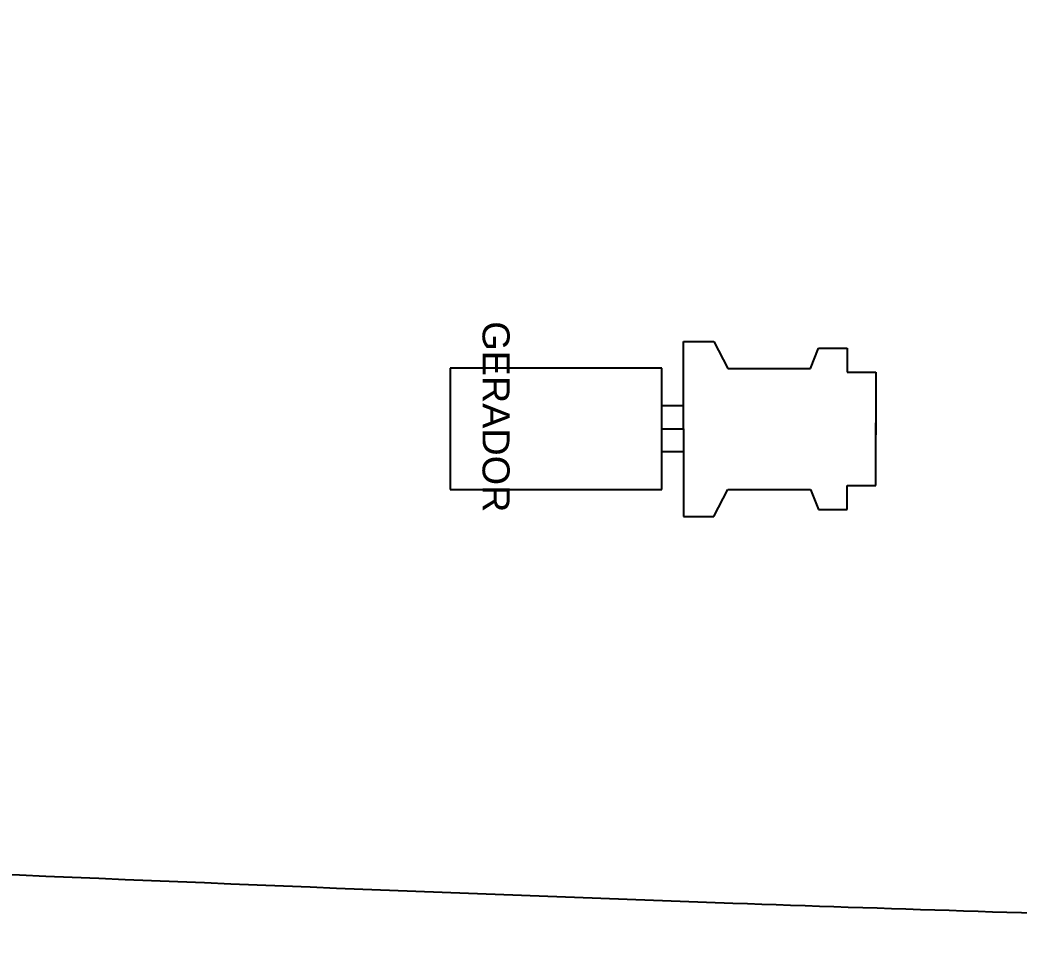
# Model space of a CAD drawing. Header units: millimetres. Extents: x 138823 to 235949, y -69097 to 9810.
# Drawn here: x 155032 to 157958, y -68417 to -65723 of the extents above; entities that cross this region are included whole.
import ezdxf

# ---------------------------------------------------------------- set-up
doc = ezdxf.new("R2010")
doc.units = ezdxf.units.MM
for name, color, linetype in [('0 CASCO', 7, 'Continuous'), ('18 MOTORES E GERADORES', 14, 'Continuous'), ('22 ACESSORIOS', 30, 'Continuous'), ('29 TEXTO', 52, 'Continuous')]:
    doc.layers.add(name, color=color, linetype=linetype)
doc.styles.get("Standard").update_dxf_attribs({"font": 'arial.ttf'})

# ---------------------------------------------------------------- blocks, each defined once
blk = doc.blocks.new('A$C399B0FA9')
at = {"layer": '22 ACESSORIOS'}
for p, q in [((-165.9, 479.1), (-165.9, 562.9)), ((-165.9, 562.9), (17.8, 562.9)), ((165.9, 562.9), (-17.8, 562.9)), ((165.9, 479.1), (165.9, 562.9)), ((-236.4, 395), (-236.4, 479.1)), ((-236.4, 479.1), (-165.9, 479.1)), ((236.4, 479.1), (165.9, 479.1)), ((236.4, 395), (236.4, 479.1)), ((-177.4, 372.2), (-236.4, 395)), ((177.4, 372.2), (236.4, 395)), ((-177.4, 129.4), (-177.4, 372.2)), ((177.4, 129.4), (177.4, 372.2)), ((-256.3, 88.9), (-177.4, 129.4)), ((256.3, 88.9), (177.4, 129.4)), ((-256.3, 0), (-256.3, 88.9)), ((256.3, 0), (256.3, 88.9)), ((0, 0), (-256.3, 0)), ((-67.3, 0), (-67.3, -63.2)), ((0, -63.2), (0, 0)), ((0, 0), (256.3, 0)), ((0, -63.2), (0, 0)), ((67.3, 0), (67.3, -63.2)), ((177.8, -63.2), (-177.8, -63.2)), ((-177.8, -63.2), (-177.8, -683.2)), ((177.8, -683.2), (177.8, -63.2)), ((-177.8, -683.2), (177.8, -683.2))]:
    blk.add_line(p, q, dxfattribs=at)
at = {"layer": '29 TEXTO', "lineweight": 5, "insert": (-670.8, -589.9), "char_height": 79.311, "attachment_point": 7}
blk.add_mtext_dynamic_manual_height_columns('\\pxqc;GERADOR', width=1270.804, gutter_width=2753.8, heights=[0], dxfattribs=at)

msp = doc.modelspace()

# ---------------------------------------------------------------- linework, layer by layer
at = {"layer": '0 CASCO'}
msp.add_open_spline([(146126.8, -63082.4), (146215.2, -63369.7), (146379.5, -63903.5), (146663, -64639.7), (146952.9, -65272.8), (147256.1, -65825.6), (147575.4, -66312.2), (147907.4, -66748.1), (148142, -67015.3), (148256.8, -67146.1), (148433.3, -67217.6), (148727.4, -67336.9), (149267.4, -67517.2), (149866.8, -67690.3), (150582.1, -67853.2), (151284.2, -67971.5), (151973.4, -68053.8), (152654.4, -68110.1), (153543.2, -68165.1), (155031.6, -68229.8), (156745.1, -68300.7), (158569.8, -68359.4), (160341.7, -68398.5), (162120.5, -68415.9), (165904.3, -68415.6), (169966.5, -68414.5), (175373.8, -68418), (179241.2, -68353.5), (182508.2, -68358.7), (184198.2, -68343.7), (185099.6, -68311.2), (185777.9, -68270.4), (186463.8, -68206.9), (187165.9, -68113.7), (187764.5, -68007.5), (188457.2, -67861), (189171.5, -67681.5), (190011.9, -67437.7), (190763.3, -67194.4), (191465.3, -66941.6), (192112.9, -66674.2), (192717.8, -66369.9), (193303.4, -66005.5), (194045.7, -65461.3), (194777.2, -64875.1), (195509.5, -64332.9), (195966.5, -64030), (196376, -63801.4), (196709.4, -63650.8), (197110.9, -63519.8), (197514.3, -63423.6), (198015.8, -63322.5), (198542.5, -63229.6), (199173.5, -63150.3), (199598.1, -63108), (199854.9, -63082.4)], degree=3, knots=[0, 0, 0, 0, 901.347948, 1675.319997, 2364.677603, 2988.840142, 3564.913749, 4109.091785, 4631.178176, 4631.178176, 4631.178176, 5202.378251, 5582.891234, 6338.519578, 7073.266174, 7782.366384, 8473.718568, 9154.846991, 9831.879341, 11145.250803, 13624.165902, 14976.643804, 16622.243106, 18940.880075, 20313.267208, 27973.450232, 31127.646951, 36535.061714, 39576.620039, 40928.546533, 41604.908463, 42282.305172, 42966.969378, 43670.810001, 44406.445425, 44790.246915, 45794.849099, 46614.860763, 47415.011993, 48164.042526, 48852.838016, 49515.641376, 50192.856084, 50919.426916, 52275.645461, 53004.522816, 53652.759672, 53918.536496, 54410.868153, 54747.069908, 55184.163317, 55654.219696, 56281.932144, 56787.842028, 57561.948504, 57561.948504, 57561.948504, 57561.948504], dxfattribs=at)

# ---------------------------------------------------------------- block references
at = {"layer": '18 MOTORES E GERADORES', "rotation": 270.0000000000001}
msp.add_blockref('A$C399B0FA9', (156975.8, -66921.7, -1864.8), dxfattribs=at)

doc.saveas('drawing.dxf')
